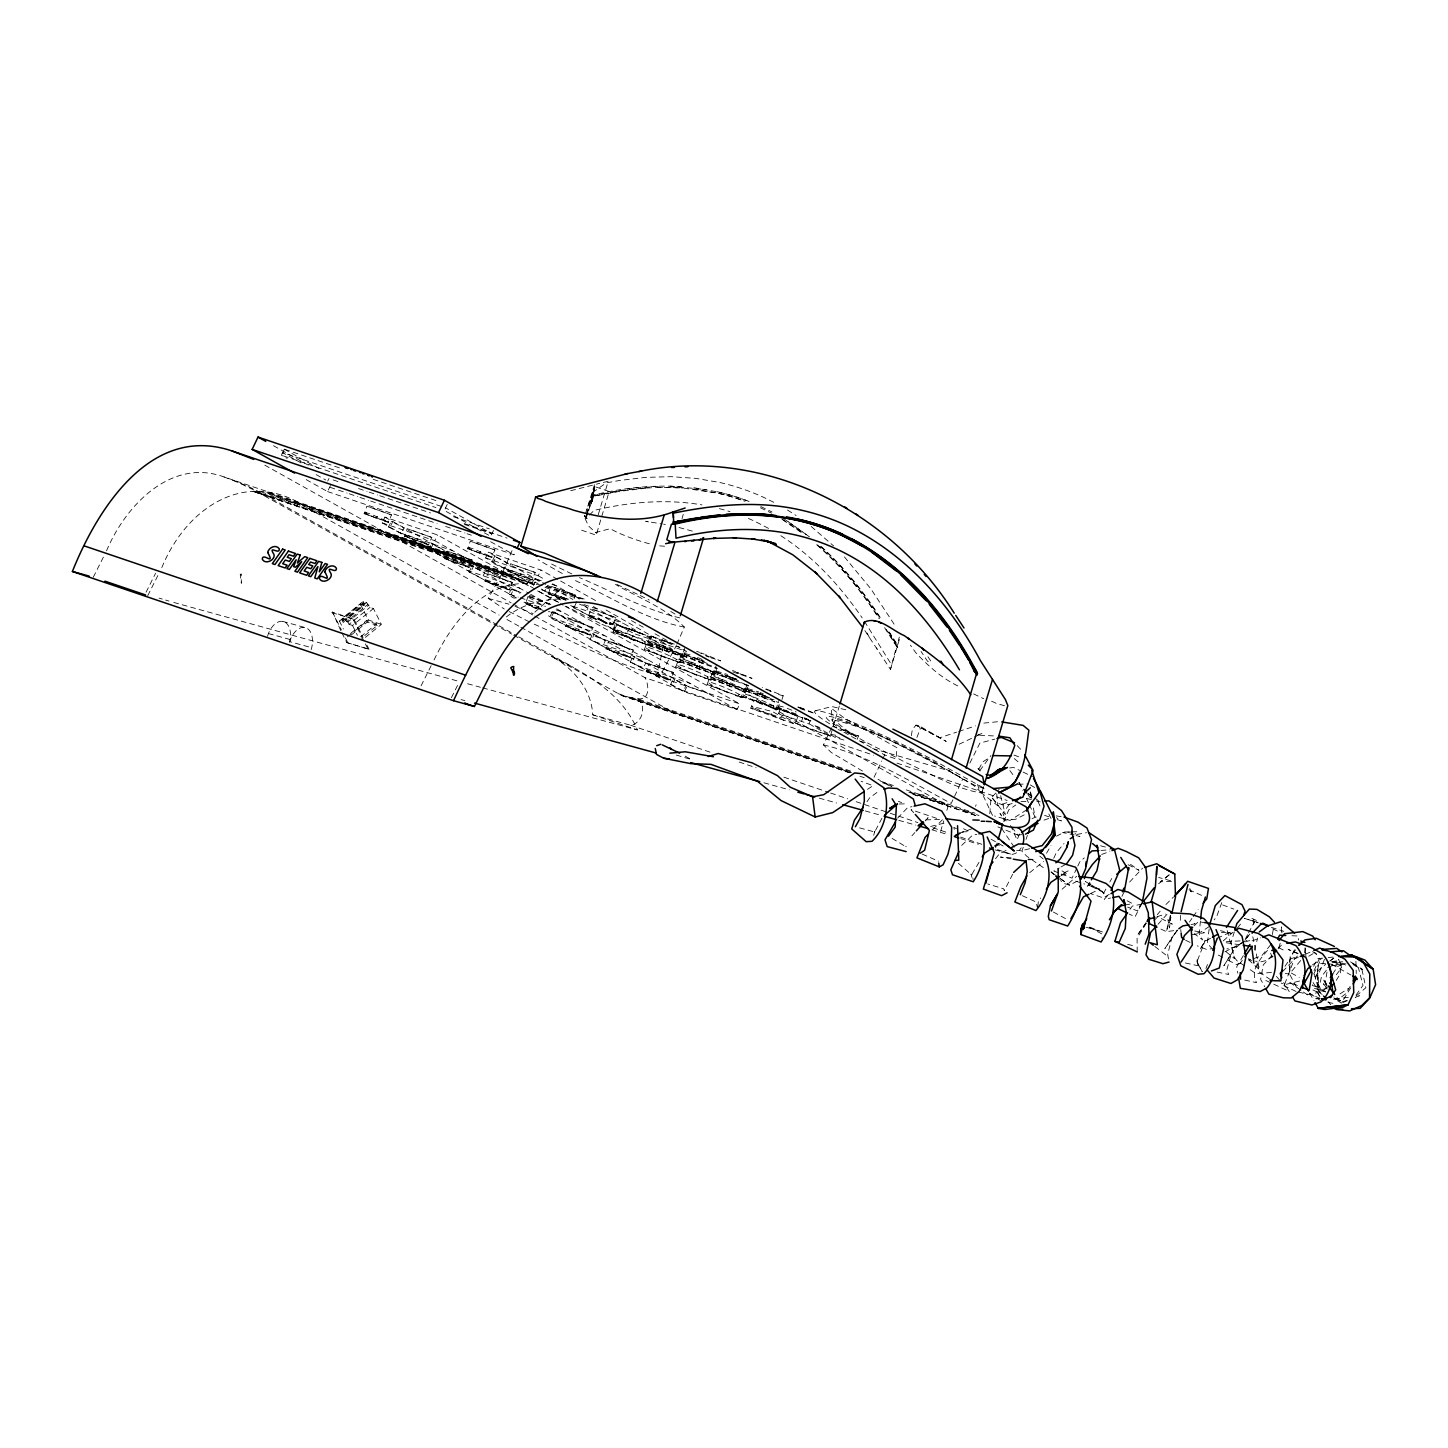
<?xml version="1.0" encoding="UTF-8"?>
<svg xmlns="http://www.w3.org/2000/svg" width="1448" height="1448" viewBox="0 0 1448 1448"><rect width="100%" height="100%" fill="white"/><g stroke="black" fill="none" stroke-linecap="round" stroke-linejoin="round"><path stroke-width="0.75" stroke-dasharray="5 3.75" d="M911.335 735.693L912.349 729.521L915.951 725.177L918.448 725.412L946.232 741.412L915.951 725.177L939.77 737.774L956.549 732.181M1319.961 996.821L1316.974 991.482L1317.97 970.667L1325.481 964.477M588.666 510.8L594.621 486.564L609.192 491.506L596.178 535.145L581.607 530.203M594.476 484.646L586.693 509.768M989.799 813.722L991.029 798.228L999.174 789.287M1170.618 915.57L1169.586 928.005L1167.866 919.534L1172.283 924.24L1157.205 916.439M591.381 502.999L588.304 510.691M1200.446 921.073L1199.179 933.779L1202.673 939.933L1194.31 933.725M1037.782 906.647L1038.343 901.525L1040.623 898.031M1209.134 928.983L1207.361 943.517L1211.451 947.843M1180.572 915.335L1180.102 923.589M1326.983 972.097L1325.246 983.192L1327.183 986.884M1272.394 934.557L1273.769 926.376M658.388 486.365L633.21 488.211L593.915 495.343L591.743 501.822L594.621 486.564L591.436 502.836M591.671 501.804L594.241 488.302L585.372 513.642M1304.395 952.856L1305.245 948.53L1305.915 956.332M606.024 609.988L663.799 642.912L657.772 673.157L660.107 675.709L676.017 646.206M983.301 787.278L981.979 793.106L992.532 815.441M1170.292 915.516L1166.31 931.607L1158.871 928.114M1254.475 950.051L1257.678 937.978M587.146 514.13L594.151 488.284M873.669 835.333L874.773 831.351L873.596 835.731M388.535 526.909L401.241 533.516L403.974 527.778L391.213 521.352L392.77 521.533L390.037 527.271L388.535 526.909L391.25 521.171M428.825 549.444L441.531 556.05L444.264 550.312L431.504 543.887L433.079 544.05L430.346 549.788L428.825 549.444L431.558 543.706M469.134 571.96L481.84 578.567L484.573 572.847L471.867 566.222L473.369 566.584L470.636 572.322L469.134 571.96L471.867 566.222M494.673 556.249L491.886 562.15L494.51 563.924L504.646 568.593L507.379 562.856L494.673 556.249L545.824 584.34M509.424 594.495L510.945 594.838L513.678 589.101C507.126 589.698 509.28 598.133 515.416 598.205M512.158 588.757L520.031 593.354M532.249 584.503L533.769 584.865L536.502 579.128C534.059 577.535 530.203 584.721 533.534 585.698M534.982 578.766L540.973 582.476M552.466 611.291L549.679 617.192L553.914 619.816L562.439 623.636L565.173 617.898L552.466 611.291L687.13 686.062L739.765 703.909L737.032 709.647L684.397 691.8L545.353 614.079M590.024 639.545L602.73 646.152L605.463 640.414L592.703 633.989L594.277 634.17L591.544 639.889L590.024 639.545L592.757 633.808M612.83 629.753L615.599 623.835L617.12 624.179L614.386 629.916L612.866 629.572L617.047 632.378L625.59 636.179L628.323 630.441L615.599 623.835M630.332 662.08L643.039 668.686L645.772 662.949L633.066 656.342L634.568 656.686L631.853 662.424L630.332 662.08L633.066 656.342M670.623 684.596L683.347 691.203L686.062 685.465L673.302 679.04L674.877 679.221L672.144 684.958L670.623 684.596L673.356 678.859M587.725 512.628L585.082 518.583L584.648 515.76L585.988 518.456L590.422 517.805M591.019 501.569L594.042 491.451L606.223 482.89L619.599 480.464L645.754 477.369L671.13 476.682L695.71 478.365L719.475 482.419A350.706 280.351 -71.3 0 1 764.526 497.75L775.259 503.071M592.467 499.669L591.363 503.108L593.191 495.089C622.441 488.012 652.668 484.555 682.732 486.836M598.241 514.71L608.232 481.225L596.431 484.157M682.008 518.637L683.275 514.384M839.912 738.009L830.862 734.408L839.315 706.045M864.872 630.622L890.466 669.392L896.565 646.442L884.366 627.31M896.565 646.442L897.742 647.491L897.018 644.885L899.335 637.138M890.466 669.392L900.366 636.179M940.603 831.387L943.734 820.871M946.865 810.373L948.114 806.156L672.324 652.071M872.601 748.507L949.363 770.861C912.312 752.489 875.569 729.267 835.044 720.398C854.121 739.331 881.452 748.779 904.656 762.064C929.888 772.852 954.467 788.762 981.762 793.052L983.663 786.644M995.663 847.75L997.545 841.451M586.368 514.257L594.259 487.922M1234.348 931.824L1231.162 942.268L1233.714 956.458L1236.936 960.73L1245.606 966.594M267.536 636.306L268.405 633.536A19.132 11.493 -74.6 0 1 284.043 621.735A19.132 11.493 -74.6 0 1 289.763 641.663L311.718 647.709L311.103 649.681M289.51 642.369L290.378 639.582A19.132 11.493 -74.6 0 1 305.999 627.78A19.132 11.493 -74.6 0 1 311.718 647.709M1278.855 947.571L1280.213 943.263M1171.016 917.326L1166.31 931.607L1177.731 930.159M1023.284 847.225L1021.908 851.153L1026.813 856.275L1043.592 867.804M1026.035 839.351L1027.41 835.406M587.997 512.719L585.988 518.456L584.757 515.723L586.277 518.167M1221.768 902.629L1216.664 916.53L1214.184 919.86M1205.949 968.567L1207.451 964.531M375.955 518.113L364.643 512.9L366.851 506.148L391.521 514.927L388.209 522.076L363.991 513.587L388.661 522.366L384.77 521.244M365.837 514.058L366.344 512.737L371.05 514.167L388.806 522.022M376.733 517.75L377.24 516.429M416.246 540.629L404.951 535.434L407.159 528.665L431.83 537.461L428.518 544.593L404.282 536.104L428.97 544.901L425.06 543.778M406.146 536.574L406.653 535.271L411.359 536.701L429.097 544.539M417.024 540.267L417.531 538.964M456.518 563.254L445.242 557.951L447.45 551.199L472.12 559.996L468.808 567.127L444.59 558.638L469.261 567.417L465.369 566.295M446.437 559.109L446.943 557.788L451.649 559.218L469.405 567.073M457.333 562.801L457.839 561.48M479.36 553.172L468.048 547.959L470.256 541.208L494.945 550.005L491.632 557.136L467.396 548.647L492.067 557.426L488.175 556.304M469.261 549.118L469.767 547.796L474.455 549.226L492.211 557.082M480.139 552.81L480.646 551.489M496.845 585.698L485.551 580.485L487.759 573.716L512.429 582.512L509.117 589.662L484.881 581.155L509.569 589.951L505.66 588.829M486.745 581.644L487.252 580.322L491.958 581.752L509.696 589.608M497.641 585.336L498.13 584.015M519.669 575.707L508.375 570.494L510.583 563.743L535.253 572.521L531.941 579.671L507.705 571.182L532.393 579.96L528.484 578.838M509.569 571.652L510.076 570.331L514.782 571.761L532.52 579.616M520.447 575.345L520.954 574.023M541.118 608.993L525.19 603.689L537.118 608.305L525.841 603.001L528.049 596.25M527.036 604.16L527.543 602.857L541.57 607.798M537.932 607.852L538.439 606.549M566.168 600.504L548.683 593.028L550.892 586.259L575.254 594.856L574.204 598.603M559.96 598.332L548.014 593.698L549.878 594.187L550.385 592.865L567.29 599.038M549.878 594.187L560.774 597.879L561.281 596.558M577.444 630.749L566.15 625.536L568.358 618.785L593.028 627.563L589.716 634.713L565.48 626.206L590.169 635.002L586.259 633.88M567.345 626.694L567.851 625.373L572.557 626.803L590.295 634.658M578.241 630.387L578.729 629.066M597.155 619.509L588.739 615.183L591.2 608.794L615.871 617.59L613.138 624.667L609.101 623.907L613.011 625.029L609.68 623.581M594.151 618.622L588.341 616.233L590.187 616.703L590.694 615.4L598.404 617.88M617.717 653.356L606.441 648.071L608.649 641.301L633.319 650.098L630.025 657.229L605.789 648.74L630.459 657.537L626.568 656.396M613.047 631.925L616.015 624.197L651.473 637.229L648.903 644.812L647.835 644.849L613.047 631.925L648.74 645.229L645.645 644.396M607.635 649.211L608.142 647.908L612.848 649.337L630.604 657.175M617.282 633.971L617.825 632.559C601.644 622.332 649.048 641.464 648.903 644.812M618.531 652.903L619.038 651.6M634.152 640.414L617.825 632.559M644.505 643.184L645.048 641.79M644.378 649.446L647.365 641.699L682.822 654.749L680.234 662.333L679.184 662.37L644.378 649.446L680.089 662.75L676.994 661.917M647.528 643.618L683.221 656.921L647.528 643.618L650.496 635.889L674.316 644.143M648.632 651.473L649.156 650.08C632.993 639.853 680.379 658.985 680.234 662.333M651.763 645.645L652.306 644.251C633.5 632.613 696.289 658.55 680.126 656.089M658.007 675.89L646.749 670.587L648.957 663.836L673.628 672.614L670.315 679.764L646.08 671.275L670.768 680.053L666.858 678.931M647.944 671.745L648.451 670.424L653.157 671.854L670.895 679.709M665.501 657.935L649.156 650.08M658.84 675.438L659.347 674.116M668.632 652.107L652.306 644.251M675.854 660.704L676.397 659.311M678.985 654.876L679.528 653.482M675.727 666.967L678.714 659.22L714.172 672.27L711.583 679.854L710.534 679.89L675.727 666.967L711.439 680.252L708.344 679.438M678.877 661.139L714.57 674.442L678.877 661.139L681.845 653.392L704.144 661.084M711.493 666.75L682.243 655.564L684.976 647.582M683.384 656.505L686.207 649.193M679.963 668.994L680.506 667.6C664.342 657.374 711.728 676.506 711.583 679.854M683.112 663.166L683.655 661.772C664.849 650.134 727.638 676.071 711.475 673.61M686.243 657.338L686.786 655.944L682.931 652.903L693.212 655.763M696.85 675.456L680.506 667.6M699.981 669.628L683.655 661.772M703.131 663.799L686.786 655.944M707.203 678.225L707.728 676.831M710.335 672.397L710.878 671.003M707.077 684.47L710.063 676.741L745.521 689.791L742.933 697.375L741.883 697.411L707.077 684.47L742.788 697.773L739.693 696.941M710.208 678.641L745.919 691.945L710.208 678.641L713.194 670.913L737.014 679.166M748.797 685.863L713.592 673.085L716.326 665.085M714.733 674.026L717.556 666.695M711.312 686.515L711.855 685.121C695.692 674.895 743.077 694.026 742.933 697.375M714.461 680.687L714.986 679.293C696.198 667.655 758.969 693.592 742.824 691.13M717.593 674.859L718.136 673.465L714.28 670.424L727.475 674.442M728.199 692.959L711.855 685.121M731.331 687.148L714.986 679.293M734.462 681.32L718.136 673.465M738.534 695.746L739.077 694.352M741.684 689.918L742.209 688.524M760.815 702.696L777.268 709.466L741.557 696.162L744.544 688.434L763.784 694.949M773.377 701.502L774.825 701.99L744.942 690.606L747.675 682.605M746.064 691.547L748.888 684.216M745.792 698.207L746.335 696.814C727.548 685.176 790.318 711.113 774.173 708.633M748.942 692.379L749.467 690.986L745.611 687.945L758.824 691.963M741.557 696.162L798.12 716.072L794.988 724.181L752.544 708.941L750.788 708.108L753.919 699.999L774.517 706.353L802.862 717.864L799.893 725.593L830.356 735.928L808.998 723.765M752.544 708.941L753.105 707.475L751.512 706.262L772.508 711.583L794.988 724.181M762.68 704.651L746.335 696.814M765.811 698.841L749.467 690.986M773.015 707.439L773.558 706.045M750.788 708.108L771.386 714.461L772.508 711.583M810.771 720.959L776.291 708.108L779.024 700.126M777.413 709.067L780.237 701.737M781.956 699.583L783.133 695.655L762.263 687.42M780.291 709.9L780.816 708.506L776.961 705.466L783.35 706.914M783.784 720.308L753.105 707.475M797.16 716.344L780.816 708.506M810.246 720.543L808.943 723.909L778.481 713.574L780.4 708.597L799.151 714.932M857.18 739.294L858.465 735.946L838.537 728.416M1324.467 959.354L1318.404 974.631L1314.82 976.73M590.621 502.927L593.264 496.32C622.405 489.116 652.559 486.112 682.533 488.085M592.214 501.008L593.915 495.343M1019.519 833.976L1017.093 839.949L1010.559 825.414M1003.736 821.704L1008.804 809.794L1015.79 804.998M1319.472 958.142L1313.626 971.771L1319.146 991.084L1317.463 969.165L1318.476 990.486L1321.228 993.672M512.049 550.674L502.8 572.014L488.248 598.404L504.284 609.011M676.85 644.288L684.325 627.038C665.537 607.78 638.55 597.861 615.454 584.377M1294.421 949.761L1289.625 960.585L1289.987 974.794L1296.503 987.246M1053.764 858.302L1056.226 852.781L1064.009 843.551M975.481 806.301L976.169 804.798M862.537 771.06L831.351 752.544L823.441 744.906L835.025 720.434M874.049 777.286L881.778 760.978M882.737 758.933L885.633 752.815M339.357 467.849L284.261 449.17L281.383 455.197L287.175 458.437M284.369 449.206L281.491 455.233L435.902 507.578M327.719 481.098L328.949 478.51M306.198 479.614L327.574 491.578L331.773 482.763M516.538 597.97L382.163 522.855L384.897 517.117L437.513 534.964L529.769 586.531M447.233 504.429L444.373 510.456L490.691 536.339L493.569 530.33M382.163 522.855L434.78 540.701L437.513 534.964M533.769 584.865L485.605 557.933L488.338 552.195L540.973 570.041L558.675 579.924M327.574 491.578L513.968 554.765L515.651 551.236M485.605 557.933L538.24 575.779L540.973 570.041M553.969 611.635L551.236 617.373L549.733 617.029M576.811 601.644L574.078 607.382L572.503 607.219L585.282 613.644L587.997 607.907L579.471 604.106M607.526 626.079L631.129 639.274L633.862 633.536L684.397 650.677M631.129 639.274L683.764 657.12L686.497 651.383L676.669 645.88M684.397 691.8L687.13 686.062M1076.823 868.076L1072.045 878.14L1053.836 871.008L1059.266 867.967M1077.783 866.067L1079.701 862.031L1084.317 857.868M1313.716 974.142L1321.246 958.63M1121.947 896.366L1124.3 891.552M1141.422 904.005L1135.051 916.892L1129.187 914.032M93.287 577.227L103.803 556.285M106.555 550.819C125.27 505.931 170.955 457.423 224.042 476.953L538.131 583.454M146.067 592.214L155.624 573.173M147.732 595.689L159.208 572.847M161.832 567.598C186.52 506.818 247.391 466.799 307.845 508.194L499.089 615.092M421.078 685.809L432.391 663.256M434.074 659.908C452.337 621.518 486.582 577.137 534.493 584.286M451.378 697.701L458.093 684.325M969.852 763.114L979.934 743.059L994.848 739.095M1012.659 874.266L1004.279 890.665L1003.609 888.801L987.735 883.968M1245.642 938.376L1247.579 934.702M1248.556 932.874L1254.384 921.869L1253.606 925.616L1253.841 919.969L1251.054 918.014L1258.801 921.453M978.794 769.196L982.776 761.919L988.441 758.263M1313.589 966.287L1317.77 958.648L1326.097 957.798M1105.838 889.126L1103.865 892.674L1104.697 895.407L1102.326 891.479L1085.367 881.524L1103.865 892.674L1088.244 884.819L1090.815 883.895L1086.887 887.063L1090.235 881.633M1109.802 882.013L1111.774 878.465M1350.17 986.378L1346.097 993.509L1339.943 998.143L1329.861 999.808M1046.524 853.252L1050.958 845.668M916.928 737.412L920.331 728.688L918.448 725.412M979.029 862.284L972.622 873.054L973.056 879.588M1243.343 955.626L1236.719 966.703L1237.805 973.183M881.959 818.211L874.664 832.003L857.542 827.315M1146.237 923.227L1137.078 938.34L1137.205 951.933M1336.233 980.423L1340.359 973.708L1341.047 964.621L1338.332 959.101M1350.749 987.771L1341.337 1003.156L1334.205 998.577L1342.712 1001.871L1346.893 1000.333M1332.703 973.961L1337.608 966.468L1341.789 964.621M1285.01 966.341L1289.806 959.155L1297.915 956.368M1177.134 930.449L1164.862 948.567L1177.097 930.069M866.99 801.74L869.524 798.011L879.66 790.391M1189.405 922.05L1191.903 918.466M1193.17 916.656L1198.166 909.471M1129.965 909.416L1132.318 906.086L1141.151 904.24M1239.76 963.897L1242.275 960.35M1356.034 995.048L1363.002 985.364L1358.351 967.572L1350.043 961.4L1362.333 969.273M979.771 770.68L990.921 755.548M1267.489 950.395C1260.013 959.282 1249.715 970.341 1256.574 982.667L1242.601 979.626M1009.383 804.382L1002.776 813.161L1006.052 820.926M1326.368 970.214L1321.445 976.676L1319.526 986.197L1322.024 994.722M995.5 858.773L999.229 853.976L1006.939 849.958M1326.929 986.776L1324.25 990.215L1310.15 994.866L1298.06 991.952M1336.323 974.739L1341.681 967.861L1338.766 959.3M1142.544 902.557L1138.671 907.48L1143.793 900.493L1137.549 910.955L1127.666 907.082M1245.117 939.806L1250.185 933.489L1243.705 942.051L1223.759 952.404M1270.656 944.766L1261.733 955.807L1249.081 960.169M1237.37 928.005L1240.628 923.987M1157.26 914.684L1160.138 911.226M1295.652 949.834L1290.204 956.332L1289.643 972.133L1299.218 977.382M1300.684 960.567L1289.245 974.124L1285.281 973.364M1177.495 930.304L1172.156 936.512L1167.703 954.594L1168.699 960.187M911.914 835.822L914.865 832.528M925.145 820.98L928.096 817.686L924.765 820.419M1107.539 895.751L1104.353 899.28L1110.58 898.013M1158.02 924.276L1166.979 914.322M1272.122 955.282L1263.235 964.983L1260.629 979.3L1264.719 986.703M1278.041 948.82L1282.476 943.987M1129.639 882.013L1142.526 868.185M897.597 818.174L907.625 807.604L911.95 806.663M1282.566 971.644L1297.426 956.006M932.838 829.523L943.752 818.446M1165.93 904.548L1173.423 897.036M589.39 515.072L594.078 510.42C629.265 501.913 666.152 498.782 701.99 504.899M1153.821 920.729L1158.889 915.679M1194.057 925.851L1198.347 921.743L1204.501 922.539M961.671 845.379L972.459 835.279L976.766 834.301M889.307 632.179L897.742 647.491L888.42 632.993L889.307 632.179L898.212 645.935M1158.617 883.787L1169.314 874.755M534.783 612.196L558.982 590.513L582.458 599.056M1062.126 889.199L1076.678 876.275M1223.198 940.947L1233.008 932.259M1239.977 944.205L1234.221 949.309L1223.868 965.762L1231.289 953.743L1226.727 970.214L1228.773 974.468L1215.795 971.843M1356.233 995.916L1365.862 987.753L1361.355 966.739M1312.449 964.893L1321.191 958.92M1029.727 872.655L1043.555 861.397M340.769 630.586L332.479 612.07L354.072 619.382L363.05 637.355M363.177 601.409L364.226 603.49L343.285 620.432L342.253 618.35L363.177 601.409L366.579 602.567L370.018 607.382L373.457 608.558L381.385 624.396L362.199 639.926M339.447 621.065L360.389 604.124L364.082 605.373L343.14 622.314L339.447 621.065L343.411 628.993M343.14 622.314L341.981 619.979L362.923 603.038L364.226 603.49M342.253 618.35L345.638 619.509L366.579 602.567M345.638 619.509L346.669 621.572L367.611 604.63M346.669 621.572L347.9 621.988L368.842 605.047M331.791 612.613L354.072 619.382M347.9 621.988L349.077 624.323L370.018 607.382M349.077 624.323L352.516 625.482L373.457 608.558M350.615 633.428L366.489 620.577L376.48 623.961L377.24 625.482L361.348 638.315M347.375 636.903L368.317 619.961L381.385 624.396M351.375 634.948L367.249 622.097L377.24 625.482M346.76 642.55L369.059 649.319L346.76 642.55L341.764 632.577M360.606 636.812L376.48 623.961M506.311 616.975C524.701 602.368 549.136 597.354 572.177 599.472M1169.097 874.9L1160.228 881.796L1172.88 881.398L1158.617 877.434M1329.843 961.074L1334.966 957.2L1330.169 960.82M1243.85 941.381L1235.597 947.082L1226.909 948.911M867.497 789.341L872.981 785.667L861.089 781.268M1061.42 875.352L1068.443 870.719L1060.913 874.465M1209.189 926.557L1200.881 932.023L1193.749 934.141M995.048 846.338L998.613 844.003M1340.052 993.871L1348.577 988.314M1026.723 809.812L1009.998 820.437L994.468 815.984M1273.19 956.169L1266.312 960.513L1261.353 961.762L1255.506 961.182M1308.739 956.241L1316.196 951.789M1109.295 894.321L1103.34 897.869L1090.579 893.597M1061.076 866.936L1066.524 863.895M1210.6 938.25L1205.225 941.254L1199.813 949.852L1205.261 940.313L1196.917 961.906L1202.274 971.735L1196.917 961.906L1197.315 958.305L1197.767 964.314L1200.446 966.25L1185.387 962.974M1056.533 836.166L1064.497 832.021L1076.805 831.731M959.101 833.487L973.581 828.184M1024.261 814.844L1015.591 819.297L1005.328 819.84L999.971 813.468L1004.659 821.07M994.649 845.523L1002.179 841.686M1077.221 881.18L1069.457 885.126L1063.719 883.389L1060.57 880.547M1004.514 705.737L995.971 703.276A95.296 68.599 -75.1 0 0 989.509 700.416M959.101 744.236L972.567 737.901M974.486 736.996L982.16 733.376L977.454 735.113M1090.796 893.416L1099.973 889.108L1083.846 883.823M1217.243 938.25L1233.081 931.01M1327.689 967.644L1341.988 961.291M1298.259 957.291L1294.367 958.974L1284.684 984.224L1290.385 993.509M1306.024 953.942L1309.915 952.259M1347.382 1000.677L1341.337 1003.156L1336.07 996.224M1355.437 997.364L1359.473 995.717L1355.292 997.256M1327.526 987.699L1321.318 990.07L1311.345 987.771M1101.62 854.483L1109.892 851.388M1032.026 818.572L1036.207 817.016M1252.158 940.838L1260.502 937.851M1044.026 820.129L1054.18 816.6M1240.628 963.065L1236.411 964.513L1225.533 958.848M977.581 784.364L979.572 791.35L997.799 805.74L1008.26 802.174M958.648 731.493L975.445 725.901M1060.877 875.099L1067.846 874.248L1060.099 869.814M994.704 846.211L998.523 844.98L1002.794 846.32M1157.024 916.693L1165.531 914.086M592.467 485.207L570.313 490.818M995.048 849.849L1011.844 854.483L1014.976 853.596A14.317 11.439 -71.3 0 0 1021.202 847.804M1244.954 941.924L1250.257 940.44L1245.914 940.639M482.582 687.854L637.391 729.937C622.079 693.357 585.101 672.433 551 656.089C572.992 667.691 591.399 689.121 592.757 714.805L630.658 725.249L633.844 724.362A14.317 11.439 -71.3 0 0 642.441 712.199A14.317 11.439 -71.3 0 0 637.953 699.094L621.445 695.402L513.551 635.147M930.63 826.446L945.508 822.826M585.046 518.511L588.594 526.04L595.581 532.52L610.097 528.701L617.156 532.321A501.479 268.821 76.4 0 0 651.166 544.213M815.55 710.769L831.731 706.515L846.32 709.882M1029.619 848.727L1021.238 850.809L1016.605 850.392M1299.652 981.02L1285.426 984.495L1281.209 983.138M1012.188 803.604L1004.785 805.287L996.532 802.898L991.391 796.943L1005.365 814.663L1000.659 795.73M1124.897 905.054L1132.499 903.606L1126.671 900.493M1076.805 834.464L1086.507 832.691M1191.016 924.53L1195.143 923.824L1191.089 922.412M1215.017 948.187L1206.854 949.508L1197.243 945.834M1191.957 934.666L1204.41 932.765L1193.605 930.793M1331.78 961.653L1339.943 960.404M527.651 582.675L528.629 582.53M1021.673 834.609L1017.89 835.098L1011.772 827.025M1331.907 965.762L1344.83 964.314M1348.36 997.382L1335.328 998.849L1340.721 1000.695L1333.753 997.02M983.844 723.095L999.645 721.557M1009.727 767.929L1013.745 767.494L1021.256 771.169M1328.178 957.58L1334.404 956.947M364.389 512.52L366.344 512.737M645.808 488.248L620.305 491.252L593.264 496.32M404.698 535.054L406.653 535.271M648.541 521.877L645.663 521.262L661.953 523.941M665.338 524.556L663.673 524.176M467.813 547.579L469.767 547.796M444.988 557.571L446.943 557.788M508.121 570.114L510.076 570.331M485.297 580.105L487.252 580.322M548.43 592.648L550.385 592.865M525.588 602.639L527.543 602.857M588.739 615.183L590.694 615.4M565.896 625.156L567.851 625.373M606.187 647.69L608.142 647.908M646.496 670.207L648.451 670.424M684.325 627.038C645.591 619.871 610.694 596.866 575.055 580.449M1271.489 972.477L1255.995 973.635L1247.325 967.771M1100.987 850.392L1109.983 849.849M1072.787 831.966L1062.723 832.564L1074.163 834.899M823.441 744.906C868.854 755.548 910.177 781.486 951.191 803.441L962.757 778.97L948.241 770.553L949.363 770.861M1226.365 941.526L1243.742 940.748M1027.809 859.804L1034.813 859.515L1028.37 859.062M1018.125 784.291L1028.659 783.893M962.16 831.894L969.382 831.641L961.49 827.695M679.709 617.844C644.794 609.861 612.504 591.49 579.49 577.607M899.353 804.002L904.747 803.857L898.448 801.341M925.833 819.876L939.933 819.459L911.027 809.667L913.851 812.871M1331.925 961.943L1342.821 961.852M657.537 487.361L681.809 487.849L717.412 493.135A339.864 271.681 -71.3 0 1 745.087 501.334M1319.689 998.722L1315.798 998.668L1319.87 999.156M664.596 546.24L658.46 545.769M488.248 598.404L508.954 604.178M660.107 675.709C615.798 664.704 574.693 642.097 532.991 623.617M1291.96 935.752L1298.132 936.005L1298.639 940.06M669.935 486.057L706.28 489.641M830.862 734.408L838.7 735.747M979.644 735.222L994.921 735.982M1021.039 801.396L1028.098 801.758M1325.626 963.789L1319.074 963.354L1315.418 979.12L1320.124 988.767L1325.481 992.043M1327.816 963.934L1345.301 965.092M1011.156 857.831L1000.405 857.071L1011.12 858.809M1221.334 932.259L1231.434 933.272L1220.429 930.648M491.94 561.969L493.46 562.331L496.193 556.593L488.338 552.195M968.658 811.984L961.472 810.029M1332.341 962.087L1346.966 964.078M693.882 487.704L717.737 491.904A341.149 272.695 -71.3 0 1 749.123 501.497M693.646 488.953L716.688 492.899A339.864 271.681 -71.3 0 1 744.363 501.08M1226.221 942.757L1238.963 944.639M1056.207 815.894L1062.072 816.763M1321.264 990.885L1325.445 991.554M391.521 514.927L366.851 506.148M431.83 537.461L407.159 528.665M494.945 550.005L470.256 541.208M472.12 559.996L447.45 551.199M535.253 572.521L510.583 563.743M575.562 595.056L550.892 586.259M615.871 617.59L591.2 608.794M593.028 627.563L568.358 618.785M633.319 650.098L608.649 641.301M673.628 672.614L648.957 663.836M858.465 735.946L838.139 729.647M1327.997 1002.414L1334.368 1003.555M924.041 795.151L919.028 794.228M679.04 527.506L693.99 531.579M260.984 491.777L533.226 584.087L514.384 577.698L517.805 578.965M651.727 637.5L616.015 624.197M683.058 655.003L647.365 641.699M682.008 655.311L713.466 666.569M714.407 672.524L678.714 659.22M713.357 672.831L737.177 681.085M783.368 695.909L777.16 694.044M745.756 690.044L710.063 676.741M744.706 690.334L772.689 700.217M776.038 707.855L799.875 716.108M716.814 668.234L714.606 667.781L716.742 668.415M745.955 685.302L748.145 685.755M808.654 720.326L810.844 720.796M661.971 639.926L671.926 643.799M1127.612 944.368L1136.083 946.395M1026.542 798.427L1034.379 800.4M1036.352 800.907L1040.261 801.884M461.025 699.619L464.88 700.579M541.624 585.426L522.402 580.141M828.256 735.602L830.681 736.055L795.567 723.113M860.456 741.34L868.366 743.457M1100.552 845.759L1106.525 847.388M282.595 621.355L304.551 627.4M467.577 683.746L480.428 687.275M456.862 680.813L172.24 602.024M268.405 633.536L290.378 639.582M763.929 782.789L789.287 789.83M819.278 798.156L836.6 802.97M898.756 820.328L915.733 825.089M865.289 810.952L881.959 815.622M514.04 577.571L502.8 572.014L513.081 575.942L534.801 589.046M528.574 596.341L551.272 604.341M558.982 590.513L541.968 585.499M698.081 666.533L690.587 663.437L699.348 666.84L694.244 664.704M165.597 600.051L168.927 601.047M676.307 755.06L691.275 759.512L683.565 755.277M1086.018 927.173L1102.616 932.078L1087.864 926.467L1101.638 933.815L1102.344 939.553M1076.099 835.478L1079.973 836.636L1075.013 833.505M159.027 598.096L162.321 599.074M254.776 491.415L300.152 505.062L266.812 492.7M931.951 829.776L948.675 834.863M1257.226 922.231L1244.285 918.322L1258.366 922.774M843.804 740.037L835.152 737.394L813.794 725.267L822.79 728.652M705.864 678.605L704.416 678.116M740.344 690.298L738.896 689.809M737.521 696.235L735.349 695.493M772.001 707.927L769.829 707.185M806.482 719.62L804.31 718.878M631.708 629.771L634.369 630.749L629.88 629.12L637.011 632.106M590.187 616.703L594.856 618.242M550.874 604.558L528.357 596.467M638.821 632.758L640.812 633.464L638.025 632.486M960.802 838.645L978.305 844.274M1271.416 927.354L1283.743 931.335M767.512 697.085L769.304 697.701L766.68 696.796M1075.774 881.162L1081.819 883.153M252.984 491.306L512.103 576.919L254.269 491.379M698.986 666.75L691.963 663.999L693.701 664.56M1044.587 815.387L1048.805 816.781M1057.239 819.568L1061.456 820.962L1056.388 817.668M260.26 493.75L252.821 491.288L525.045 583.598M1312.178 985.418L1316.431 986.83L1312.612 984.73M308.026 506.565L446.274 553.064M260.984 494.003L527.597 583.743M771.386 714.461L781.667 717.918M373.204 479.324L436.663 500.845M441.368 506.438L282.613 452.609L301.926 463.396M453.351 516.683L489.334 528.882M464.138 523.543L506.999 538.077M333.185 479.94L339.538 482.094M358.579 488.555L367.05 491.433M369.168 492.139L377.638 495.017M379.756 495.723L430.545 512.954M464.41 524.429L491.922 533.769L445.604 507.868M329.963 487.252L336.389 489.424M338.542 490.148L347.104 493.062M349.239 493.786L357.819 496.7M359.955 497.424L368.534 500.32M370.67 501.044L437.079 523.579M445.658 526.475L454.219 529.389M456.373 530.113L464.935 533.009M467.071 533.733L471.36 535.199M400.064 532.864L452.699 550.711M503.488 567.924L541.407 580.793M551.923 584.359L556.141 585.788M546.529 586.295L584.178 599.056M269.545 493.135L503.669 572.521L387.756 533.95L513.207 577.299M297.528 502.854L513.081 575.942M424.698 546.638L477.333 564.485M528.122 581.698L536.538 584.558M544.973 587.417L578.675 598.839M307.845 508.194L520.212 580.196M442.599 556.647L495.234 574.494M546.023 591.707L569.191 599.562M583.942 604.558L598.676 609.572M467.233 570.403L519.868 588.25M572.774 606.187L623.31 623.328M485.152 580.431L520.936 592.558M529.353 595.418L537.769 598.259M588.576 615.49L594.893 617.626M609.626 622.622L641.192 633.319M707.855 656.234L708.832 656.577L702.714 654.044M509.768 594.187L518.185 597.047M520.303 597.753L545.57 606.332M556.086 609.898L562.403 612.033M613.21 629.265L665.827 647.093M697.176 658.858L692.759 657.265L693.972 657.772M736.471 672.578L738.987 673.447M527.687 604.196L540.321 608.486M550.837 612.052L580.322 622.043M552.303 617.97L604.938 635.817M570.222 627.98L622.857 645.826M721.032 680.596L735.24 686.189M594.856 641.754L647.473 659.582M612.757 651.763L665.392 669.61M637.391 665.519L690.026 683.365M655.292 675.528L707.927 693.375M534.71 616.034L645.048 677.7L873.47 755.15M896.964 763.114L903.353 765.286M905.489 766.01L1007.138 800.472M850.519 770.988L636.432 698.407C649.899 701.864 649.428 685.628 645.048 677.7M880.493 781.16L893.344 785.504M906.195 789.866L975.138 813.251M630.912 697.465L850.501 771.911M882.484 782.771L891.009 785.649M910.195 792.165L978.993 815.477M618.169 693.628L851.46 772.725M887.66 784.997L891.914 786.445L878.013 779.332M908.855 792.183L944.838 804.382M621.264 695.312L849.234 772.599M859.949 776.237L864.239 777.685M912.874 794.174L977.653 816.147M621.445 695.402L849.705 772.798M913.109 794.282L977.78 816.22M341.981 619.979L343.285 620.432M630.658 725.249L711.511 752.652M739.168 762.028L756.2 767.802M783.857 777.178L828.528 792.327M830.663 793.052L847.677 798.825M856.184 801.703L888.095 812.527M890.23 813.251L896.62 815.405M898.737 816.129L917.887 822.627M932.802 827.677L947.716 832.745M960.513 837.071L983.138 844.745M997.491 849.614L1011.844 854.483M592.757 714.805L637.391 729.937M804.817 718.516L808.726 719.855M390.489 534.873L511.977 576.557M509.424 575.743L520.701 579.616M268.025 492.899L374.109 529.407M543.344 610.477L537.118 608.305M224.042 476.953L248.314 486.401L263.337 494.076L497.098 624.74M629.753 628.993L628.36 628.577L631.98 630.061M710.552 657.664L720.688 660.885L705.755 654.677M676.071 645.971L679.981 647.328M770.101 698.515L774.028 699.873M700.687 667.51L703.113 668.361L698.75 666.84M832.691 726.335L836.781 727.783M1013.89 755.06L1021.528 757.793M696.597 651.329L699.565 652.378M706.099 656.071L709.067 657.12M639.256 632.993L637.808 632.468M707.402 663.492L681.845 653.392M738.751 680.994L713.194 670.913M800.147 708.615L814.717 713.43L798.282 706.642M768.616 697.99L744.544 688.434M560.774 597.879L566.874 600.106M1320.25 998.45L1309.227 993.672M732.869 678.098L731.855 677.736L733.068 678.225M630.314 629.192L637.536 632.305M522.058 580.033L530.964 583.309M701.122 652.957L704.235 654.098M671.619 644.378L650.496 635.889M732.471 670.478L735.584 671.619M732.779 671.872L752.037 678.388L737.104 672.198M700.416 660.161L697.393 659.111L704.09 661.845L696.741 658.623M661.808 646.822L658.677 645.681L671.202 650.623L662.75 647.111M734.263 678.877L736.634 679.601L733.756 678.732M1222.619 904.946L1233.823 909.091M700.705 667.582L699.42 667.094M797.794 707.203L800.328 708.144M760.272 694.044L758.68 693.538L762.843 695.275M700.271 653.012L701.61 653.5M672.524 644.089L662.116 640.034M729.177 676.632C718.715 672.65 735.312 679.347 730.353 677.031M729.72 676.777L726.48 675.564L732.941 678.424M798.753 707.384L803.332 709.067L798.174 706.932M760.236 702.588L753.919 699.999M733.231 678.497L729.883 676.904M760.815 694.244L765.25 696.289M765.521 696.343L757.087 692.904L765.865 696.216M787.241 708.325L796.219 712M667.818 642.043L663.492 640.523L667.709 642.061M765.666 689.284L768.001 690.207M515.017 606.386L533.172 613.644M768.906 690.515L770.807 691.275M741.34 682.696L747.367 685.176M730.009 684.198L733.503 685.61L726.425 682.913L727.493 683.347M804.038 717.719L811.495 720.905M1298.005 953.381L1288.086 949.399L1297.933 953.761M769.612 690.859L771.241 691.529M734.987 678.931L736.091 679.474L734.57 678.822M1297.39 985.418L1289.535 982.197L1301.698 990.794M763.639 695.366L765.992 696.343M541.95 589.933L544.955 591.11L547.688 585.372L572.937 599.49M669.7 643.184L670.931 643.69M739.964 673.773L741.141 674.243M728.76 683.438L729.828 683.872L722.787 681.411L723.837 681.845M732.416 684.94L733.466 685.375M997.835 826.844L1018.016 835.17M697.592 657.501L702.171 659.437M760.291 692.542L763.349 693.827M776.164 701.61L778.698 702.696M233.381 480.175L253.4 489.732L491.868 623.038M548.412 611.78L549.751 611.744M973.635 693.918L983.681 698.732M922.249 854.103L938.467 861.198M1201.55 895.335L1188.102 889.38L1191.306 891.859L1189.659 888.149M616.975 584.503L638.296 594.621M1265.842 980.495L1286.675 990.215L1283.453 981.853M1312.902 989.961L1320.467 993.563L1313.046 982.522M571.833 573.951L549.426 562.982M716.018 667.655L717.466 668.361M1296.051 991.464L1284.485 985.889L1281.824 982.74M1185.586 940.223L1193.351 943.969M599.961 623.328L566.24 606.386M601.952 624.305C625.337 633.952 648.215 649.03 673.519 651.962L671.474 648.758L663.799 642.912M1023.139 772.092L1032.551 776.689M760.852 506.565L772.019 511.995M760.363 507.741L771.494 513.153M1022.342 895.697L1036.098 901.995L1037.601 908.349M640.215 595.544L649.337 600.106M529.262 621.826L506.166 610.024M1272.81 928.783L1280.141 932.476M957.78 685.918C941.598 678.026 928.023 665.736 915.769 652.704L910.466 645.193M610.024 622.694L613.138 624.667M1278.729 947.68L1284.539 950.666M1128.119 864.691L1138.943 870.284L1128.028 862.556M1218.293 955.047L1223.723 957.888M956.458 828.745L953.87 827.351L954.395 830.066M1053.402 912.059L1067.013 919.408M1353.011 964.567L1362.17 969.545M562.313 573.535L538.041 559.761M558.801 602.404L536.683 590.132M1331.798 964.404L1350.912 974.993M843.949 732.217L885.108 755.222L896.004 758.915L897.072 747.838L844.075 717.882L831.261 708.235L832.347 720.76M490.637 541.733L513.968 554.765M560.629 581.028L596.033 600.811M631.437 620.613L643.238 627.201M655.021 633.79L668.795 641.482M538.24 575.779L545.407 579.779M552.557 583.779L580.775 599.544M593.318 606.567L683.764 657.12M778.535 713.43L799.948 725.412M582.404 604.775L633.862 633.536M541.226 589.028L563.091 601.246M570.675 605.481L596.16 619.726M284.261 449.17L319.012 468.591M537.606 590.911L563.127 605.174M565.1 606.278L739.765 703.909M273.491 445.713L308.315 465.188M316.135 474.618L325.8 480.012M434.78 540.701L528.828 593.264M530.62 594.259L549.136 604.63M556.72 608.866L737.032 709.647M384.897 517.117L521.135 593.282M528.755 597.535L544.267 606.205M523.995 602.133L537.498 609.68M264.785 465.152L511.072 602.821M513.026 603.906L532.737 614.929M506.981 619.509L518.818 626.115M520.791 627.219L675.709 713.755M499.071 625.844L516.737 635.726M518.71 636.812L573.716 667.564M493.84 624.142L511.578 634.043M768.58 528.393L754.716 521.262A325.203 259.97 -71.3 0 0 746.607 517.714M991.138 839.261L1004.93 847.008M948.331 770.264L973.798 785.504L981.762 793.052M855.714 736.399L844.075 729.593A70.119 6.154 25.5 0 1 846.139 722.262A70.119 6.154 25.5 0 1 921.145 755.711L974.359 785.142L985.237 788.834L928.259 757.358A89.414 7.855 25.5 0 0 832.582 714.697A89.414 7.855 25.5 0 0 829.957 724.036L836.962 728.127M892.077 838.392L906.575 847.152L905.796 846.211M1030.342 784.925L1035.41 788.002M670.768 611.472L675.492 614.35M595.581 532.52L596.757 533.244M787.513 510.058L796.092 515.488M783.947 518.8L811.785 538.511M788.237 521.732L806.228 534.511M781.703 518.891L801.504 532.104M782.644 519.687L803.984 534.348M780.852 535.742C813.613 556.702 840.274 585.988 862.175 617.898M512.429 582.512L487.759 573.716M1309.897 993.4L1321.608 1001.292M1270.638 979.771L1259.597 972.314L1256.212 960.169M1248.447 958.612L1251.615 960.802M1027.953 793.323L1038.506 800.672M1312.612 951.626L1318.042 955.427L1314.694 952.386M1303.435 992.025L1308.648 995.717M1060.588 878.846L1069.457 885.126L1060.28 878.574M1054.271 874.864L1051.121 872.022L1058.452 877.253M1051.121 872.022L1053.891 874.049M1154.852 946.467L1167.903 956.549M811.133 526.439L833.596 545.95M1027.881 793.432L1031.229 796.092M1226.094 951.752L1234.565 958.721L1226.42 927.444M1039.773 856.094L1043.175 858.954M817.378 544.937C841.74 566.077 862.103 591.49 879.497 618.549M816.654 544.701C841.016 565.824 861.379 591.236 878.773 618.314M1014.252 758.553L1018.849 762.499M958.413 863.298L971.644 874.882L970.938 873.94L972.079 877.85M1248.429 959.662L1259.525 969.798L1252.52 935.372M821.215 546.602C844.709 567.797 864.528 592.811 881.506 619.454M820.473 546.349C843.985 567.544 863.804 592.558 880.782 619.201M1017.22 745.666L1022.668 751.403M844.401 556.901L870.791 588.757L895.226 625.862M1328.106 1001.636L1330.857 1004.822M1276.503 976.441L1280.503 981.165M980.205 770.988L978.015 768.327L980.296 771.856M1326.097 987.12L1323.454 983.771L1327.11 989.056M1326.821 984.115L1322.875 978.92L1326.983 986.07M1009.871 770.589L1013.709 775.712M1018.849 782.554L1022.686 787.694M1027.809 794.536L1030.379 797.957L1030.288 791.839M1014.27 847.207L1002.233 829.324M927.933 656.74L931.191 661.664L927.553 661.302L921.073 651.455M864.402 621.264L891.244 664.27M888.583 631.943L897.018 644.885M886.194 629.355L888.42 632.993M877.289 649.301L876.348 647.871M869.379 637.464L865.361 629.771M1309.625 993.038L1313.951 1000.695M1316.974 991.482L1319.182 995.41M362.923 603.038L364.082 605.373M360.389 604.124L368.317 619.961M366.489 620.577L367.249 622.097M367.05 645.337L369.059 649.319M353.384 619.943L364.371 641.898M365.367 643.889L368.353 649.88M352.516 625.482L357.475 635.401M332.479 612.07L341.457 630.025M345.457 638.007L347.448 641.989M1048.841 814.011L1051.52 819.478M1019.175 782.354L1022.903 790.481M1026.614 798.626L1028.478 802.681M1029.401 804.726L1034.994 816.925L1033.094 806.21M1037.963 801.414L1040.37 806.808M584.757 515.723L585.137 516.773M1270.638 953.218L1272.086 957.255M1031.573 797.631L1030.433 791.187L1032.026 801.83M1180.735 929.525L1181.17 933.489M1305.046 947.716L1305.698 954.178M1281.77 931.245L1281.353 926.919L1281.896 932.856M996.749 793.83L997.799 805.74M1355.907 961.309L1356.251 973.599M851.804 735.005A76.545 6.715 25.5 0 1 841.614 719.728A76.545 6.715 25.5 0 1 938.919 764.544M719.403 508.628A325.203 259.97 -71.3 0 1 730.009 511.687M717.013 491.668A341.149 272.695 -71.3 0 1 750.191 501.967M1145.947 922.955L1137.223 935.535L1146.02 922.901M241.201 574.114L240.241 574.259L241.345 583.291L241.201 574.114M664.053 647.835L669.736 650.08L664.053 647.835M639.491 632.848L638.333 632.45L639.328 632.903"/><path stroke-width="1.5" d="M1156.626 874.755L1156.807 866.375L1155.377 886.918L1151.124 901.887M775.82 515.488C741.629 511.072 707.258 515.922 673.682 522.384L673.211 511.904L685.176 508.013M1302.566 988.151L1303.037 979.825M673.411 517.588L673.211 511.904C641.102 524.086 605.771 519.289 573.589 510.203A137.56 125.614 -77 0 0 559.218 505.877L545.552 501.37A109.632 49.522 -74.2 0 0 539.38 498.926L537.642 498.402A140.076 19.023 -73.6 0 0 535.669 497.153L520.864 546.168L536.774 556.376M1053.981 826.971L1053.203 835.116L1045.601 847.496M1200.664 918.955L1201.496 910.484L1205.388 897.036M951.481 759.693L976.947 672.27C946.811 614.64 901.851 561.679 841.867 534.041A341.149 272.695 -71.3 0 0 798.047 519.144L786.572 516.864M1085.656 866.013L1086.163 861.705M1124.3 891.552L1128.698 867.497L1128.625 870.176L1120.77 857.415M1181.115 911.697L1187.994 884.42M1171.921 913.254L1175.505 896.927L1174.762 873.995L1159.233 865.56L1174.762 873.995M1084.878 923.028L1083.176 929.471L1091.014 901.109L1079.575 886.158M1142.345 902.158L1146.979 878.085L1145.875 867.895L1138.707 857.85L1126.091 851.406L1118.164 848.293L1111.955 850.61M985.744 883.352L994.269 852.51L987.192 837.053M1209.659 924.838L1215.306 905.597L1224.863 895.552L1241.986 904.656L1245.099 911.172L1243.615 915.444M640.849 593.427L664.161 515.235M657.247 601.662L675.021 542.023L715.964 538.167L713.231 538.421L736.181 537.787L733.086 537.715L755.114 539.235L751.693 538.855L769.105 541.787L765.25 540.9M680.361 615.671L703.619 537.624L702.425 538.421M839.931 704L864.311 622.188C877.886 615.49 892.24 630.55 904.276 635.636C928.602 652.74 953.96 669.754 970.812 694.841M852.311 539.217C905.814 567.96 946.63 616.45 974.667 669.555L974.196 671.112L976.477 673.827M966.069 768.092L992.495 679.42L980.405 660.632C950.16 604.25 905.163 553.1 846.465 525.515A350.706 280.351 -71.3 0 0 801.396 510.203C759.132 500.266 715.24 504.628 673.157 513.189M984.296 784.508L1007.826 705.592L1005.383 699.493L992.495 679.42M998.179 839.333L1002.559 824.618L634.514 618.948C609.481 604.649 577.734 595.508 550.131 608.16C511.126 627.02 492.718 669.953 474.419 706.461L453.514 700.705L72.4 571.471C97.668 508.194 151.388 423.504 232.187 451.016L514.728 546.819L528.303 553.751M1137.205 951.933L1114.906 941.345L1120.553 922.738L1127.612 912.747M1234.981 929.743L1236.9 923.48L1249.371 909.036L1256.955 909.398L1269.444 916.874L1274.457 922.286M1084.353 878.592L1085.62 874.465L1092.317 864.601L1100.281 855.931M1066.633 847.189L1068.316 841.759L1067.013 847.152L1060.207 859.08L1055.845 862.773M975.119 671.419L975.59 669.863L969.907 662.08M1028.098 833.433L1030.161 827.532L1038.089 823.297M1051.447 911.009L1058.271 891.805L1058.162 868.71M1212.736 950.377L1217.243 938.25M1145.187 944.168L1148.952 934.159L1148.318 912.801L1144.282 901.905L1128.264 892.131L1117.765 889.488L1110.942 893.669M1020.333 894.701L1025.094 882.846L1027.284 871.479L1026.107 861.216L1013.256 859.153M1122.435 891.787L1123.92 888.167M1081.095 879.207L1085.511 868.945L1091.502 839.623L1086.959 827.966L1078.018 822.156L1064.027 817.052M1111.032 890.303L1119.702 870.23L1114.471 849.578L1088.444 832.329M1037.691 820.256L1033.383 830.102L1025.474 834.12M1019.573 772.363L1015.428 781.739L1009.383 786.97M1119.34 941.888L1125.295 928.476L1126.2 911.932L1123.865 899.679L1125.313 904.855L1118.888 896.348L1112.661 897.597M958.956 851.478L950.829 869.777L952.476 874.755L973.201 881.76C982.178 868.166 986.233 851.062 982.957 834.971L960.513 820.6L945.852 818.717M294.614 473.134L252.151 449.405L258.016 437.079L444.409 500.266L519.85 542.439L517.334 547.724M252.151 449.405L438.527 512.592L444.409 500.266M453.514 700.705C474.292 655.926 497.859 605.662 544.864 583.291C577.643 568.05 615.871 576.992 645.917 594.368L1026.161 806.916C1038.777 831.532 1012.84 830.175 996.984 822.935L1002.396 824.527L994.143 821.722M1277.607 939.227L1279.598 935.227L1285.77 935.48M1304.051 975.952L1307.689 968.784L1310.874 966.196M1311.508 970.088L1304.196 983.445L1308.54 991.12M855.388 826.736L860.04 818.391L864.329 801.106L864.13 790.554L855.135 779.078M1026.958 875.859L1020.786 886.701L1014.849 901.995L1035.899 910.557C1048.135 896.221 1054.289 871.28 1043.284 854.555L1026.777 844.112L1018.487 843.949L1010.776 847.967M1353.246 981.02L1355.292 977.436M1070.887 918.666L1083.448 896.855L1088.968 894.267M895.498 821.794L885 839.84L887.172 846.609L906.195 851.623M982.233 856.908L984.369 853.306L993.274 847.496M1026.487 811.133L1032.026 801.83M1057.438 894.104L1050.506 905.706L1057.438 894.104L1050.506 905.706L1048.298 916.403L1049.167 919.715L1067.683 926.032C1078.145 909.434 1086.344 885.271 1075.592 867.225L1047.031 858.574M1244.447 953.78L1249.95 944.53M1147.377 921.344L1149.676 917.561L1147.178 921.163M1353.102 983.934L1356.649 978.178L1352.812 976.061M1091.34 879.823L1096.896 870.773L1099.557 858.465L1099.394 859.913L1097.041 845.234L1097.928 848.039L1092.588 843.587M1109.421 919.733L1114.471 911.588L1121.693 904.692M1046.325 889.289L1050.886 882.303L1059.665 876.511M1330.26 977.69L1332.703 973.961M1226.42 927.444L1237.551 910.466M1181.079 962.033L1192.338 945.001L1191.016 926.865L1191.994 930.304L1185.007 920.276M1282.62 969.925L1280.231 973.509L1281.842 977.69M863.189 807.332L854.32 820.364L851.75 828.962L866.212 841.686L872.004 841.306C885.579 828.383 889.76 805.595 884.095 787.947L863.37 773.847L854.664 772.942L823.713 794.717L812.581 796.816L790.174 787.169L777.431 775.621L752.236 762.897L718.208 753.503L708.235 756.526M1066.524 863.895L1072.588 855.297L1074.923 845.324L1071.701 831.405M1244.791 956.82L1252.357 946.196M1026.723 809.812L1038.994 792.635L1031.7 770.119M888.457 836.184L895.154 827.17L896.403 805.577L892.149 798.825M1046.922 845.777L1054.814 835.46L1054.307 827.043M1086.778 918.702L1081.71 926.394L1081.041 934.594L1101.095 941.96C1111.485 926.738 1116.698 906.539 1111.811 888.547L1106.109 883.497L1091.466 877.868L1078.796 876.511M993.02 861.976L990.523 865.162L983.337 889.072L1001.636 895.679L1007.102 892.783M1329.608 983.337L1332.287 979.898M1143.83 900.928L1154.147 887.823M1279.018 940.53L1284.593 933.725L1302.802 931.607L1312.648 936.06L1315.182 939.788M1203.089 903.281L1206.763 898.9L1208.465 888.42L1187.686 881.307L1176.862 893.706M1299.743 944.965L1302.458 941.725M1331.653 986.106L1334.024 983.445M916.331 830.881L923.679 822.627M668.831 542.294L674.352 542.023L665.628 543.688M1156.518 925.924L1150.545 932.548L1146.002 954.847L1148.789 959.282L1162.961 963.698L1169.043 962.051M1174.437 896.167L1185.622 883.841L1176.41 894.031M1273.607 953.671L1276.557 950.431M1013.582 872.438L1026.216 860.927M1252.086 933.218L1261.534 923.553M928.168 834.265L925.055 837.433L916.928 857.868L939.3 866.881L943.082 864.818L947.879 854.465L951.245 840.89L951.68 827.152L941.707 810.989L924.928 803.803L914.104 806.174M1042.85 850.229L1040.098 852.981L1054.814 835.46L1053.348 811.875L1053.764 818.41M1192.627 927.209L1184.392 935.607L1176.88 954.395L1180.826 965.834L1198.13 974.233L1203.958 973.708C1217.533 959.499 1218.383 932.367 1203.74 918.485L1189.948 913.941L1170.618 912.801M1015.645 801.649L1020.514 797.015M1023.754 793.92L1030.234 787.748M969.599 659.401L968.73 660.216L960.947 647.509M1121.548 904.783L1113.584 912.077L1121.078 905.778L1124.897 905.054M1088.932 853.705L1092.009 850.935L1098.742 850.519M884.583 815.134L897.38 804.038M1083.955 926.557L1080.968 929.127L1081.041 934.594L1082.67 924.041L1080.968 929.127L1084.425 927.788M1116.68 874.339L1126.49 866.067M994.649 773.123L999.681 768.979L1003.699 768.544M923.1 821.794L918.123 825.903L922.756 822.283M1298.476 945.273L1305.028 939.897L1316.322 938.25L1334.404 946.467M990.993 775.368L997.998 769.811L1005.455 767.693M1259.289 931.951L1267.308 926.014L1280.647 921.797L1294.639 933.164M1178.817 928.747L1182.781 925.924L1188.953 924.874M1021.655 832.6L1039.863 819.767L1044.026 806.246L1039.266 788.87L1033.51 778.427M684.452 541.534L686.062 541.462M863.841 791.784L832.745 812.6L815.17 816.998L781.142 800.617L757.612 781.377L711.004 764.363L690.805 763.639L663.655 758.209L656.523 754.426L655.256 748.507M920.222 853.216L924.602 850.302L929.417 830.464L915.263 814.464M1070.235 838.772L1073.529 836.618M895.117 804.853L889.633 808.418L897.543 804.056M656.704 745.684L660.65 744.308M954.322 836.347L960.205 833.016M1212.392 937.254L1217.75 934.268M956.024 835.062L959.101 833.487M1007.862 788.291L998.613 792.907L1017.799 783.748M700.832 539.253L699.094 539.869M1235.072 930.105L1239.035 928.295L1258.167 933.417L1267.959 939.408C1278.494 953.49 1277.95 974.214 1267 987.898L1260.122 991.554L1240.339 988.314L1238.529 977.509M1300.195 956.458L1304.087 954.775M1313.807 950.576L1319.635 948.06L1333.21 952.802L1345.029 959.246L1353.21 970.432L1353.717 992.658L1348.052 1004.803L1343.328 1007.156L1324.739 1009.491L1318.295 1008.369L1315.037 1002.613M535.489 497.153L627.726 473.568M698.425 517.624L677.917 521.226L672.668 523.85C713.502 514.529 756.508 510.873 797.721 520.375A339.864 271.681 -71.3 0 1 841.379 535.217C901.832 563.236 947.173 616.739 977.002 675.184M1211.469 970.975L1219.306 968.006L1223.669 948.657L1216.03 929.598M1262.602 937.109L1268.864 934.865L1295.87 945.598C1306.53 958.305 1307.996 977.328 1299.128 991.428L1291.326 997.962L1283.308 997.817L1268.81 994.124L1265.751 988.568M1012.442 800.744L1022.903 797.16L1033.112 770.553L1024.732 754.698M672.777 522.076L674.279 523.796L687.51 519.615M1144.553 867.551L1156.735 863.75L1161.224 866.646M1148.535 919.299L1154.907 917.344M883.95 789.196L888.258 787.984L897.108 788.49L913.344 798.988L915.19 805.287M996.984 738.534L1001.256 737.412L1014.487 742.788M677.917 521.226L673.682 522.384M1035.736 851.605L1042.216 849.94M1031.7 848.202L1042.18 845.614L1051.375 834.012L1055.103 820.383L1040.479 791.097M693.212 540.701L694.388 540.43L691.42 540.973M978.939 833.813L989.708 831.387L1014.306 851.008L1002.179 841.686M1143.341 903.769L1152.155 901.923L1171.903 912.131M638.858 471.559C761.268 445.839 888.945 508.791 954.232 613.174M625.029 474.075L641.609 471.053M542.294 495.723L537.679 496.393M1286.801 943.3L1295.453 941.942L1311.255 947.517L1322.44 953.834C1334.441 967.228 1334.549 989.618 1320.938 1001.944L1311.888 1004.984L1294.946 1000.93L1292.666 997.22M700.615 517.226L719.837 514.836M1341.138 956.368L1351.437 954.992L1364.957 960.096L1373.157 969.237L1375.6 984.658L1369.772 998.034L1360.161 1008.351L1351.473 1008.749M939.716 661.483L941.055 661.32L943.39 665.139M1338.567 956.513L1356.577 957.092L1362.803 961.418L1369.79 974.015L1369.536 997.962L1361.79 1005.509L1349.717 1010.921L1336.631 1009.528L1331.038 1006.831M993.364 788.563L1009.98 787.079C1025.347 772.942 1025.944 749.34 1028.876 730.208L1023.139 725.394L1001.781 721.9M669.881 753.159L685.284 751.784L713.43 756.743M1330.803 951.825L1343.491 950.775L1350.857 955.988M955.101 860.402L958.775 860.148L957.544 825.722M1322.024 949.435L1336.775 948.386L1342.006 951.915M726.19 514.221L763.024 514.058L798.952 519.452A341.149 272.695 -71.3 0 1 842.772 534.348M671.637 467.523L674.442 467.396M684.995 466.853L687.836 466.709M1342.785 1009.147L1338.423 1009.346L1333.789 1007.156M1044.786 801.034L1048.949 800.853L1061.511 810.572L1071.918 827.152L1072.353 834.338M520.864 546.168L544.303 553.082L600.54 576.938M981.219 821.251L984.676 821.288M1321.644 998.74L1325.535 998.776L1331.798 995.699L1330.241 997.672L1335.69 989.889L1327.997 962.16M1271.76 950.467L1276.014 950.521M993.165 755.585L1011.175 755.91M700.072 539.525L701.411 539.543M514.728 546.819L513.732 546.783C540.357 559.145 570.349 563.145 597.083 575.707M1270.131 980.604L1280.828 980.893L1282.982 959.952L1270.982 943.68M999.283 736.199L1009.853 737.774L1014.813 745.249C1010.197 759.458 1002.577 773.504 987.409 778.409L1007.482 767.494L989.871 775.295L986.142 774.481M986.396 821.306L991.283 821.668M1321.915 999.391L1325.988 999.862M663.655 758.209L669.211 758.933M1204.501 922.539L1234.203 927.426L1242.04 936.277L1245.95 956.495L1243.235 969.979L1237.588 979.717L1230.963 983.482L1214.076 978.088L1207.306 970.16M1243.198 945.254L1251.687 946.503L1253.859 962.938M1322.042 949.924L1326.296 950.63M345.402 467.505L347.936 468.41M1114.906 941.345L1119.141 942.358M761.413 539.923L775.495 543.489M474.51 703.095L656.089 753.032M1110.507 848.474L1114.471 849.578M72.4 571.471L89.124 576.087M690.678 762.553L759.748 781.63M797.794 792.183L804.165 793.957M771.639 542.529L764.019 540.321L776.327 544.52L768.87 541.624M806.301 794.536L814.952 796.943M842.736 804.672L863.243 810.391M896.62 819.731L884.04 816.201M920.005 826.283L928.548 828.69M464.718 703.33L474.419 706.461M954.775 836.763L958.793 838.03M1260.375 923.408L1268.412 925.942M879.026 622.242L881.289 623.292M1300.738 941.037L1304.92 942.449M989.563 848.003L993.219 849.234M674.279 523.796L675.202 524.104C715.457 514.33 757.974 511.524 798.626 520.683A339.864 271.681 -71.3 0 1 842.284 535.525L862.899 546.421M350.941 469.351L352.19 469.786M353.855 470.546L355.593 471.143M359.484 472.247L360.661 472.645M362.308 473.424L364.045 474.003M513.425 540.249L519.85 542.439M628.414 616.884L634.514 618.948M994.305 821.812L1002.559 824.618M84.545 546.005L465.659 675.221M104.926 581.173L145.596 594.965M232.187 451.016L253.708 459.414M464.808 703.149L467.794 704.181M875.497 621.047L873.759 620.776M662.243 744.869L679.709 753.159M369.566 475.668L367.756 475.107L368.914 475.759M672.415 542.529L666.786 539.742L671.419 524.23L675.202 524.104L676.017 538.204C714.769 528.791 755.711 526.022 794.861 534.837A325.203 259.97 -71.3 0 1 836.636 549.045C890.013 573.77 930.032 619.997 959.463 669.845M347.719 468.464L345.239 467.469M1301.318 987.011L1309.173 990.233L1312.033 972.857L1305.825 957.255L1301.879 955.517M767.114 540.882L792.87 554.837L817.016 573.77L814.952 571.906L840.256 597.843L838.736 595.997L862.61 627.201M1262.692 923.154L1268.502 925.725M1017.546 827.623L1019.066 828.31A14.317 11.439 -71.3 0 1 1023.048 843.641M1157.006 927.245L1149.567 923.752L1148.825 918.448M892.855 729.122L928.204 746.408L982.667 776.526L984.387 784.744M1117.476 908.294L1127.232 913.073M864.384 623.545L864.311 622.188M371.303 476.446L372.498 477.098M979.192 820.165L972.857 819.966M438.527 512.592L480.989 536.339M258.016 437.079L265.762 441.387M1360.287 960.314L1351.437 954.992L1373.157 969.237L1362.115 961.599M844.564 506.764L846.971 508.302M855.46 513.66L857.868 515.18M1184.265 939.3L1181.604 937.453L1181.17 933.489M872.004 552.43L896.095 570.82M1153.223 945.2L1149.965 942.684L1157.35 944.766L1152.155 901.923M1323.526 996.061L1326.531 998.758M1055.845 876.275L1058.995 879.135M900.801 574.856L926.322 600.884M670.062 747.856L671.619 749.449M1028.315 765.141L1031.048 768.074M914.901 563.96L916.747 566.023M924.258 574.385L926.105 576.467M929.218 604.232L947.101 627.147M1328.142 985.835L1334.748 994.505M1023.971 789.413L1026.542 792.834M949.454 630.441L959.807 645.772M922.159 648.125L923.607 650.152M955.698 615.364L964.024 627.998M1355.237 976.006L1357.247 979.554M969.707 662.189L974.866 672.415M974.667 669.555L976.549 673.302M975.843 670.334L977.563 673.809M1303.797 977.69L1305.318 981.617M1330.658 979.789L1333.029 992.314M938.756 863.099L939.3 866.881M812.581 796.816L815.17 816.998M1240.23 972.64L1240.592 979.192M513.352 672.795C512.972 678.804 516.484 672.433 512.809 670.171L512.845 671.818L510.764 667.818L511.596 667.166A3.095 2.48 -71.3 0 1 512.755 666.641L513.696 666.496L513.352 672.795M267.717 552.521C275.41 566.584 262.613 551.833 262.287 559.163C265.654 565.896 277.835 558.439 273.038 552.883C268.894 545.317 279.79 555.236 279.283 548.864C276.079 543.941 268.55 547.507 267.717 552.521M324.823 571.888C332.533 585.933 319.737 571.2 319.393 578.53C322.759 585.264 334.959 577.806 330.162 572.25C326.017 564.684 336.895 574.603 336.407 568.231C333.203 563.308 325.673 566.874 324.823 571.888M321.854 562.421L319.266 571.851L325.148 563.544L327.538 564.34L317.257 578.874L314.759 578.024L317.927 566.548L310.759 576.666L308.388 575.87L318.651 561.335L321.854 562.421M300.17 555.073L297.401 563.019L304.75 556.629L307.754 557.643L297.474 572.159L294.885 571.29L301.709 561.661L295.428 567.236L293.654 566.639L296.17 559.779L289.347 569.408L286.903 568.575L297.184 554.059L300.17 555.073M282.595 549.118L272.333 563.634L274.939 564.521L285.202 549.987L282.595 549.118M288.423 551.073L278.143 565.607L285.147 567.978L287.102 565.209L282.686 563.706L285.292 560.05L289.347 561.426L291.32 558.656L287.247 557.281L289.039 554.729L293.455 556.231L295.428 553.462L288.423 551.073M309.89 558.367L299.627 572.883L306.632 575.272L308.587 572.485L304.171 571.001L306.759 567.326L310.831 568.702L312.786 565.933L308.714 564.557L310.524 562.005L314.94 563.507L316.895 560.738L309.89 558.367M1348.052 1004.803L1318.295 1008.369L1348.052 1004.803M909.036 639.111L907.824 638.188L909.036 639.111M606.712 623.255L598.277 618.64L606.712 623.255"/></g></svg>
